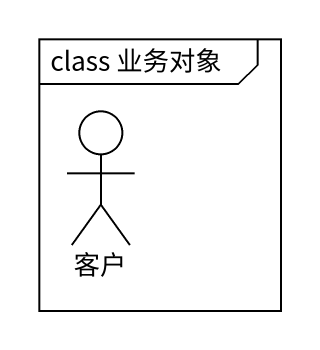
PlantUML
@startuml
mainframe class 业务对象
actor 客户
@enduml
